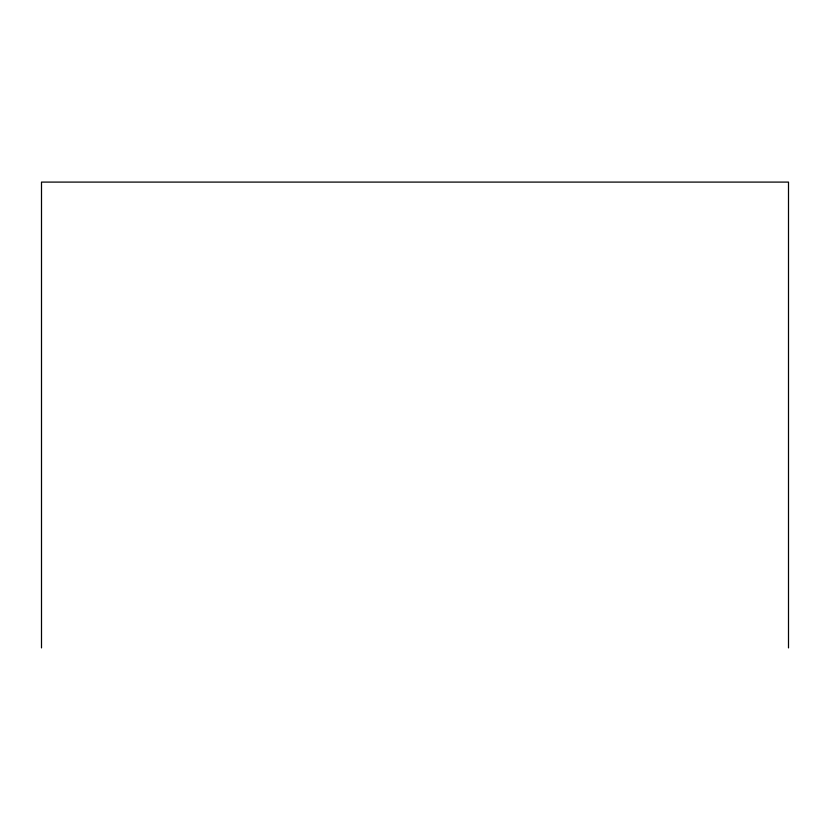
<?xml version="1.0" encoding="UTF-8"?>
<svg xmlns="http://www.w3.org/2000/svg" width="830" height="830" viewBox="0 0 830 830"><rect width="100%" height="100%" fill="white"/><g stroke="black" fill="none" stroke-linecap="round" stroke-linejoin="round"><path stroke-width="1.25" d="M788.5 647.908L788.5 182.092L41.5 182.092L41.5 647.908"/></g></svg>
